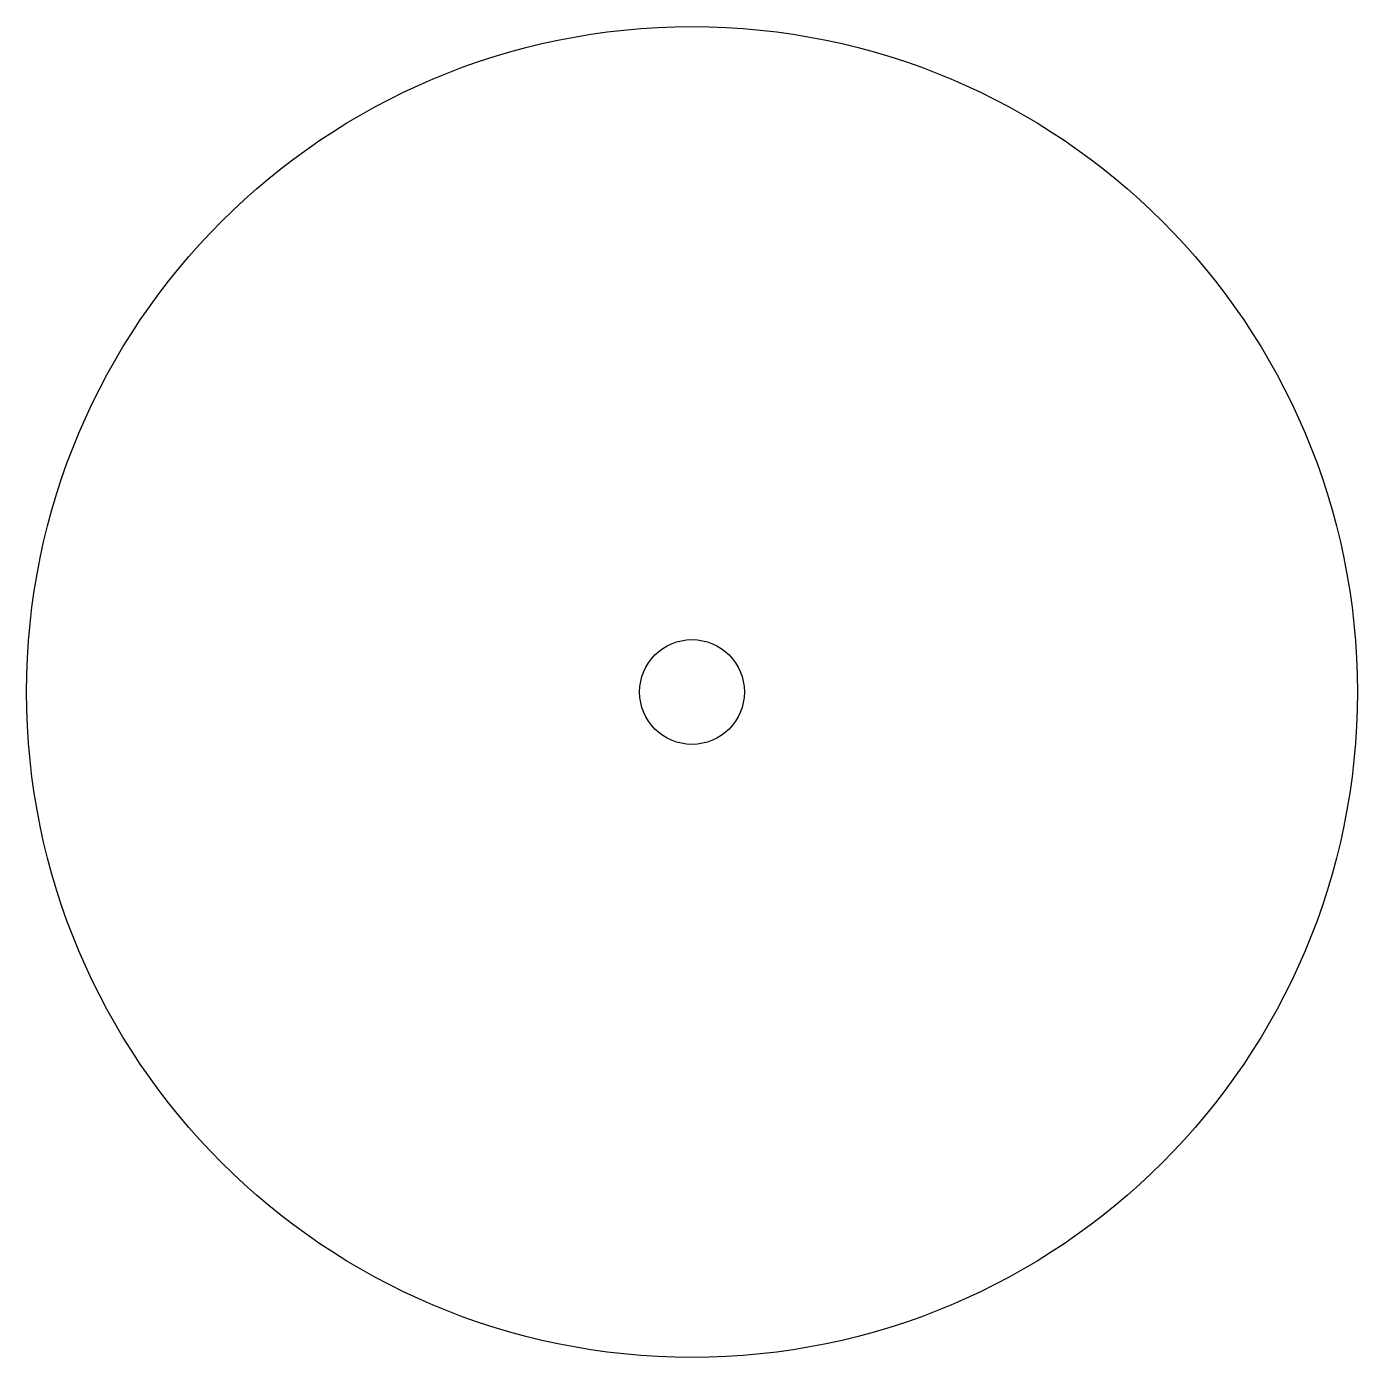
# Model space of a CAD drawing. Header units: millimetres. Extents: x 0 to 88.9, y 0 to 88.9.
import ezdxf

# ---------------------------------------------------------------- set-up
doc = ezdxf.new("R2010")
doc.units = ezdxf.units.MM

msp = doc.modelspace()

# ---------------------------------------------------------------- linework, layer by layer
at = {"layer": 'sheet_layer'}
for radius in [44.45, 3.5]:
    msp.add_circle((44.45, 44.45), radius, dxfattribs=at)

doc.saveas('drawing.dxf')
